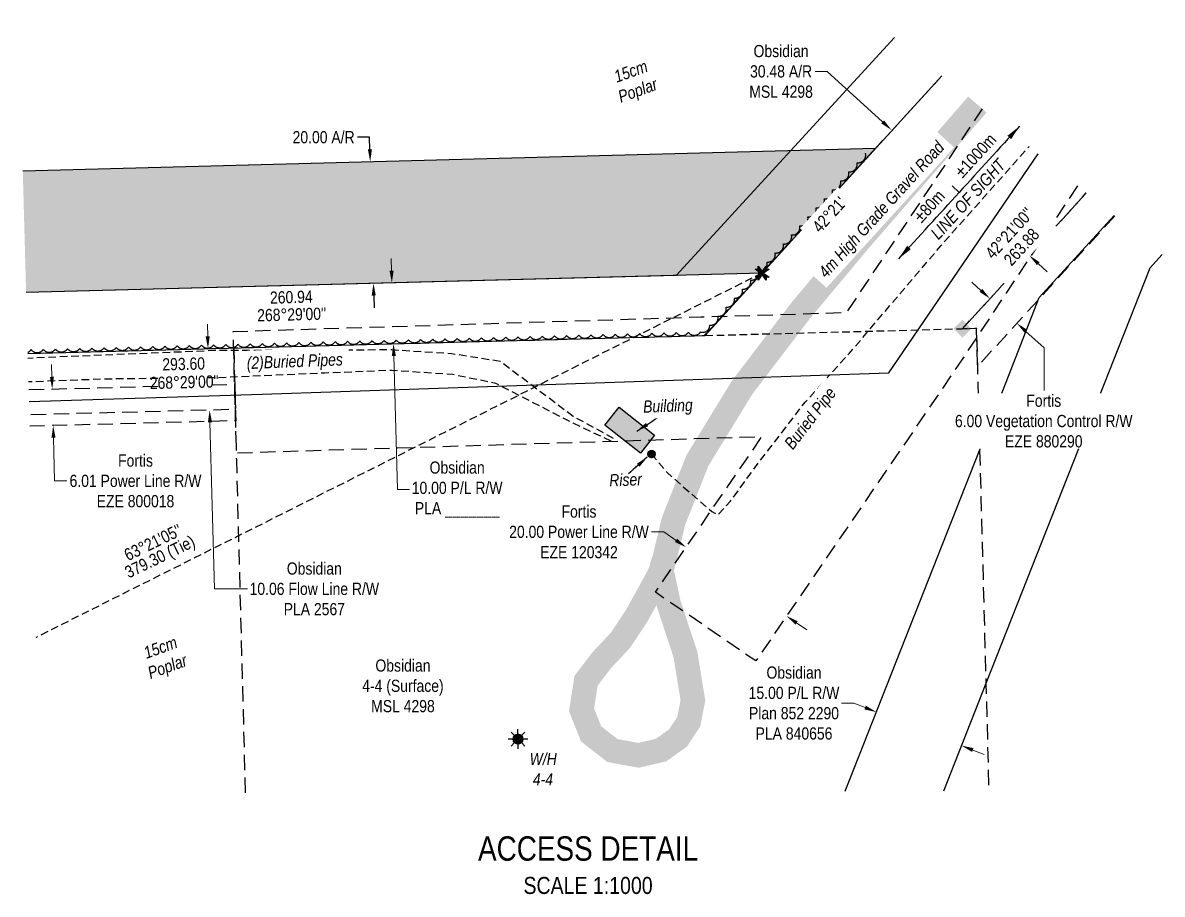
# Model space of a CAD drawing. Extents: x 624971 to 629645, y 5836724 to 5839392.
# Drawn here: x 628710 to 629645, y 5837194 to 5837909 of the extents above; entities that cross this region are included whole.
import ezdxf
from ezdxf.enums import TextEntityAlignment as Align

# ---------------------------------------------------------------- set-up
doc = ezdxf.new("R2010")
doc.units = 0
doc.header["$LTSCALE"] = 5
doc.header["$PDSIZE"] = 0.5
for name, pattern in [('0', [1, 1, 0]), ('foc-ACCESSROAD', [3.75, 2.5, -1.25]), ('foc-FLOWLINE', [3.75, 2.5, -1.25]), ('foc-TIELINE', [1.875, 1.25, -0.625]), ('foc-TRAV', [1.875, 1.25, -0.625]), ('UG_PIPE', [1.875, 1.25, -0.625])]:
    doc.linetypes.add(name, pattern=pattern)
doc.layers.get('Defpoints').update_dxf_attribs({"color": 9})
for name, color, linetype in [('AS-PIPE-UG', 44, 'UG_PIPE'), ('AS-PIPE-UG-T', 44, 'Continuous'), ('AS-POWER', 104, 'foc-POWER'), ('AS-ROADS', 254, 'Continuous'), ('AS-SYMBOL', 7, 'Continuous'), ('C-FLOWLINE', 13, 'foc-FLOWLINE'), ('C-RW', 13, 'Continuous'), ('C-WS', 13, 'foc-ACCESSROAD'), ('C-WS-S', 8, 'Continuous'), ('DETAIL-T', 7, 'Continuous'), ('F-EZE', 190, 'foc-FLOWLINE'), ('L-BD', 7, 'Continuous'), ('L-BD1', 253, 'Continuous'), ('L-MON', 1, 'Continuous'), ('L-TIE', 7, 'foc-TIELINE'), ('L-TIE-T', 7, 'Continuous'), ('L-TRAV', 7, 'foc-TRAV'), ('P-PROPOSED', 10, 'Continuous'), ('P-PROPOSED-H', 21, 'Continuous'), ('P-TXT', 4, 'Continuous'), ('T-BUSH', 110, '0'), ('T-BUSH-T', 110, 'Continuous')]:
    doc.layers.add(name, color=color, linetype=linetype)
doc.layers.add('AS-STRUCTURE', color=7, linetype='Continuous', lineweight=30, true_color=0x595959)
doc.layers.add('AS-STRUCTURE-H', color=7, linetype='Continuous', true_color=0xa8a8a8)
doc.layers.add('AS-STRUCTURE-T', color=7, linetype='Continuous', true_color=0x454545)
for name, color, linetype, lineweight in [('C-AR-T', 13, 'Continuous', 9), ('C-RW-T', 13, 'Continuous', 9), ('C-WS-T', 13, 'Continuous', 9), ('F-EZE-T', 190, 'Continuous', 9), ('T-TEXT', 48, 'Continuous', 18)]:
    doc.layers.add(name, color=color, linetype=linetype, lineweight=lineweight)
doc.styles.add('80', font='ARIALN.TTF', dxfattribs={"height": 10})
doc.styles.add('80CG', font='ARIALN.TTF', dxfattribs={"height": 10})
doc.styles.add('80L', font='ARIALN.TTF', dxfattribs={"height": 10})
doc.styles.add('80LS', font='ARIALNI.TTF', dxfattribs={"height": 10})
doc.styles.add('foc-LtypeFont', font='ARIALN.TTF', dxfattribs={"height": 7.35})
doc.linetypes.add('foc-POWER', pattern='A,6,-1,["P",foc-LtypeFont,S=0.2,R=0,X=-0.625,Y=-0.75],-1.24,4', length=12.24)
doc.dimstyles.new('COMPASS', dxfattribs={"dimscale": 5, "dimtxt": 10, "dimasz": 2.5, "dimexe": 0.2, "dimexo": 0.0625, "dimgap": 0.5, "dimtad": 0, "dimtih": 1, "dimtoh": 1, "dimzin": 0, "dimdsep": 46, "dimtxsty": '80', "dimcen": 0.1, "dimse1": 1, "dimse2": 1, "dimclrd": 256, "dimclrt": 256, "dimaunit": 1, "dimadec": 4, "dimazin": 0, "dimtfac": 0.06, "dimtofl": 0, "dimtmove": 0, "dimatfit": 1, "dimfxl": 0.2, "dimtolj": 1, "dimtzin": 0, "dimlwd": -1, "dimarcsym": 0})
doc.dimstyles.new('Compass 5 000', dxfattribs={"dimscale": 5, "dimtxt": 9, "dimasz": 2, "dimexe": 0.2, "dimexo": 0.0625, "dimgap": 0.5, "dimtad": 0, "dimtih": 1, "dimtoh": 1, "dimzin": 0, "dimdsep": 46, "dimtxsty": '80CG', "dimcen": 0.1, "dimse1": 1, "dimse2": 1, "dimclrd": 256, "dimclrt": 256, "dimaunit": 1, "dimadec": 4, "dimazin": 0, "dimtfac": 0.06, "dimtofl": 0, "dimtmove": 0, "dimatfit": 1, "dimfxl": 0.2, "dimtolj": 1, "dimtzin": 0, "dimlwd": -1, "dimarcsym": 0})

# ---------------------------------------------------------------- blocks, each defined once
blk = doc.blocks.new('*D808')
at = {"layer": 'C-AR-T', "transparency": 16777216}
for p, q in [((629370.12, 5837869.37), (629360.12, 5837869.37)), ((629415.56, 5837827.98), (629370.12, 5837869.37)), ((629543.36, 5837711.58), (629550.75, 5837704.85))]:
    blk.add_line(p, q, dxfattribs=at)
for points in [[(629416.68, 5837829.21), (629414.44, 5837826.75), (629422.95, 5837821.25)], [(629544.48, 5837712.81), (629542.24, 5837710.35), (629535.97, 5837718.31)]]:
    blk.add_solid(points, dxfattribs=at)
at = {"layer": 'Defpoints', "color": 0, "transparency": 16777216}
for p in [(629422.95, 5837821.25), (629410.43, 5837807.5), (629523.44, 5837704.56)]:
    blk.add_point(p, dxfattribs=at)
at = {"layer": 'C-AR-T', "transparency": 16777216, "insert": (629332.19, 5837869.37), "char_height": 10, "attachment_point": 5, "style": '80CG'}
blk.add_mtext('\\A1;Obsidian\\P30.48 A/R\\PMSL 4298', dxfattribs=at)
blk = doc.blocks.new('*D810')
at = {"layer": 'C-RW-T', "transparency": 16777216}
for p, q in [((629391.9, 5837350.79), (629381.9, 5837350.79)), ((629401.2, 5837347.12), (629391.9, 5837350.79)), ((629489.55, 5837312.27), (629498.85, 5837308.6))]:
    blk.add_line(p, q, dxfattribs=at)
for points in [[(629401.81, 5837348.67), (629400.59, 5837345.57), (629410.5, 5837343.45)], [(629490.16, 5837313.82), (629488.94, 5837310.72), (629480.25, 5837315.94)]]:
    blk.add_solid(points, dxfattribs=at)
at = {"layer": 'Defpoints', "color": 0, "transparency": 16777216}
for p in [(629410.5, 5837343.45), (629412.86, 5837349.43), (629482.6, 5837321.92)]:
    blk.add_point(p, dxfattribs=at)
at = {"layer": 'C-RW-T', "transparency": 16777216, "insert": (629342.81, 5837350.79), "char_height": 10, "attachment_point": 5, "style": '80CG'}
blk.add_mtext('\\A1;Obsidian\\P15.00 P/L R/W\\PPlan 852 2290\\PPLA 840656', dxfattribs=at)
blk = doc.blocks.new('*D812')
at = {"layer": 'Defpoints', "color": 0, "transparency": 16777216}
for p in [(629264.23, 5837493.35), (629346.7, 5837436.86), (629336.71, 5837422.27)]:
    blk.add_point(p, dxfattribs=at)
at = {"layer": 'F-EZE-T', "transparency": 16777216}
for p, q in [((629235.87, 5837491.34), (629225.87, 5837491.34)), ((629245.99, 5837484.41), (629235.87, 5837491.34)), ((629344.96, 5837416.62), (629353.21, 5837410.97))]:
    blk.add_line(p, q, dxfattribs=at)
for points in [[(629246.93, 5837485.79), (629245.05, 5837483.04), (629254.24, 5837478.76)], [(629345.9, 5837417.99), (629344.02, 5837415.24), (629336.71, 5837422.27)]]:
    blk.add_solid(points, dxfattribs=at)
at = {"layer": 'F-EZE-T', "transparency": 16777216, "insert": (629166.28, 5837491.34), "char_height": 10, "attachment_point": 5, "style": '80CG'}
blk.add_mtext('\\A1;Fortis\\P20.00 Power Line R/W\\PEZE 120342', dxfattribs=at)
blk = doc.blocks.new('*D813')
at = {"layer": 'Defpoints', "color": 0, "transparency": 16777216}
for p in [(628876.88, 5837612.48), (628734.62, 5837578.61), (628877.68, 5837582.41)]:
    blk.add_point(p, dxfattribs=at)
at = {"layer": 'F-EZE-T', "transparency": 16777216}
for p, q in [((628733.56, 5837618.67), (628733.29, 5837628.67)), ((628734.89, 5837568.61), (628735.83, 5837533.19)), ((628735.83, 5837533.19), (628745.83, 5837533.19))]:
    blk.add_line(p, q, dxfattribs=at)
for points in [[(628735.23, 5837618.72), (628731.89, 5837618.63), (628733.83, 5837608.68)], [(628736.56, 5837568.66), (628733.22, 5837568.57), (628734.62, 5837578.61)]]:
    blk.add_solid(points, dxfattribs=at)
at = {"layer": 'F-EZE-T', "transparency": 16777216, "insert": (628802.2, 5837533.19), "char_height": 10, "attachment_point": 5, "style": '80CG'}
blk.add_mtext('\\A1;Fortis\\P6.01 Power Line R/W\\PEZE 800018', dxfattribs=at)
blk = doc.blocks.new('*D815')
at = {"layer": 'Defpoints', "color": 0, "transparency": 16777216}
for p in [(628880.25, 5837792.32), (628882.89, 5837692.39), (628997.54, 5837695.42)]:
    blk.add_point(p, dxfattribs=at)
at = {"layer": 'P-TXT', "transparency": 16777216}
for p, q in [((628994.37, 5837815.34), (628984.37, 5837815.34)), ((628994.64, 5837805.34), (628994.37, 5837815.34)), ((628997.8, 5837685.42), (628998.06, 5837675.42))]:
    blk.add_line(p, q, dxfattribs=at)
for points in [[(628996.3, 5837805.39), (628992.97, 5837805.3), (628994.9, 5837795.35)], [(628999.47, 5837685.46), (628996.13, 5837685.38), (628997.54, 5837695.42)]]:
    blk.add_solid(points, dxfattribs=at)
at = {"layer": 'P-TXT', "transparency": 16777216, "insert": (628956.64, 5837815.34), "char_height": 10, "attachment_point": 5, "style": '80CG'}
blk.add_mtext('\\A1;20.00 A/R', dxfattribs=at)
blk = doc.blocks.new('RISER')
h = blk.add_hatch(color=255)
h.dxf.hatch_style = 1
edge = h.paths.add_edge_path()
edge.add_arc((0, 0), 0.7, 0, 360)
blk.add_hatch(color=13).paths.add_polyline_path([(0.58, -0.15), (-0.58, -0.15, 0.774597)])
at = {"color": 13}
blk.add_line((-0.58, -0.15), (0.58, -0.15), dxfattribs=at)
blk.add_circle((0, 0), 0.6, dxfattribs=at)
blk = doc.blocks.new('GAS')
h = blk.add_hatch(color=255)
h.dxf.hatch_style = 1
edge = h.paths.add_edge_path()
edge.add_arc((0, 0), 0.9, 0, 360)
for p, q in [((-0.81, 0), (-1.62, 0)), ((-0.57, 0.57), (-1.14, 1.14)), ((0, 0.81), (0, 1.62)), ((0.57, 0.57), (1.14, 1.14)), ((1.62, 0), (0.81, 0)), ((-0.57, -0.57), (-1.14, -1.14)), ((0, -0.81), (0, -1.62)), ((1.14, -1.14), (0.57, -0.57))]:
    blk.add_line(p, q)
blk.add_circle((0, 0), 0.8)
blk = doc.blocks.new('SMONA')
blk.add_hatch(color=255).paths.add_polyline_path([(0, -1.49), (1.49, 0), (0, 1.49), (-1.49, 0)])
blk = doc.blocks.new('SMONAA')
blk.add_blockref('SMONA', (0, 0))
blk = doc.blocks.new('SMONB')
at = {"color": 1}
blk.add_solid([(0, 1.2), (1.2, 0), (-1.2, 0), (0, -1.2)], dxfattribs=at)
blk = doc.blocks.new('SMONBB')
blk.add_blockref('SMONB', (0, 0))
blk = doc.blocks.new('SMONCC')
for name in ['SMONAA', 'SMONBB']:
    blk.add_blockref(name, (0, 0))
blk = doc.blocks.new('FDIBAR')
blk.add_blockref('SMONCC', (0, 0))
blk = doc.blocks.new('*D807')
at = {"layer": 'C-RW-T', "transparency": 16777216}
for p, q in [((629012.42, 5837705.81), (629012.15, 5837715.81)), ((629014.26, 5837635.85), (629017.16, 5837526.07)), ((629017.16, 5837526.07), (629027.16, 5837526.07))]:
    blk.add_line(p, q, dxfattribs=at)
for points in [[(629014.08, 5837705.86), (629010.75, 5837705.77), (629012.68, 5837695.82)], [(629015.93, 5837635.9), (629012.6, 5837635.81), (629014, 5837645.85)]]:
    blk.add_solid(points, dxfattribs=at)
at = {"layer": 'Defpoints', "color": 0, "transparency": 16777216}
for p in [(629012.68, 5837695.82), (629090.88, 5837697.88), (629092.19, 5837647.91)]:
    blk.add_point(p, dxfattribs=at)
at = {"layer": 'C-RW-T', "transparency": 16777216, "insert": (629066.25, 5837526.07), "char_height": 10, "attachment_point": 5, "style": '80CG'}
blk.add_mtext('\\A1;Obsidian\\P10.00 P/L R/W\\PPLA _______', dxfattribs=at)
blk = doc.blocks.new('TEMP')
h = blk.add_hatch(color=255)
h.dxf.hatch_style = 1
h.paths.add_polyline_path([(0, 0.25), (-0.67, 1.15), (-0.67, 0.67), (-1.15, 0.67), (-0.25, 0), (-1.15, -0.67), (-0.67, -0.67), (-0.67, -1.15), (0, -0.25), (0.67, -1.15), (0.67, -0.67), (1.15, -0.67), (0.25, 0), (1.15, 0.67), (0.67, 0.67), (0.67, 1.15)])
h.paths.add_polyline_path([(0.57, 0.85), (0.57, 0.57), (0.85, 0.57), (0.08, 0), (0.85, -0.57), (0.57, -0.57), (0.57, -0.85), (0, -0.08), (-0.57, -0.85), (-0.57, -0.57), (-0.85, -0.57), (-0.08, 0), (-0.85, 0.57), (-0.57, 0.57), (-0.57, 0.85), (0, 0.08)], flags=16)
h = blk.add_hatch(color=1)
h.dxf.hatch_style = 1
h.paths.add_polyline_path([(0, 0.08), (-0.57, 0.85), (-0.57, 0.57), (-0.85, 0.57), (-0.08, 0), (-0.85, -0.57), (-0.57, -0.57), (-0.57, -0.85), (0, -0.08), (0.57, -0.85), (0.57, -0.57), (0.85, -0.57), (0.08, 0), (0.85, 0.57), (0.57, 0.57), (0.57, 0.85)])
at = {"color": 1}
for p, q in [((-0.08, 0), (0.08, 0)), ((0, 0.08), (0, -0.08))]:
    blk.add_line(p, q, dxfattribs=at)
at = {"color": 255, "flags": 128}
blk.add_lwpolyline([(-0.25, 0), (-1.15, 0.67), (-0.67, 0.67), (-0.67, 1.15), (0, 0.25), (0.67, 1.15), (0.67, 0.67), (1.15, 0.67), (0.25, 0), (1.15, -0.67), (0.67, -0.67), (0.67, -1.15), (0, -0.25), (-0.67, -1.15), (-0.67, -0.67), (-1.15, -0.67)], close=True, dxfattribs=at)
at = {"color": 1, "flags": 128}
blk.add_lwpolyline([(-0.08, 0), (-0.85, 0.57), (-0.57, 0.57), (-0.57, 0.85), (0, 0.08), (0.57, 0.85), (0.57, 0.57), (0.85, 0.57), (0.08, 0), (0.85, -0.57), (0.57, -0.57), (0.57, -0.85), (0, -0.08), (-0.57, -0.85), (-0.57, -0.57), (-0.85, -0.57)], close=True, dxfattribs=at)

msp = doc.modelspace()

# ---------------------------------------------------------------- hatches: boundary and pattern name
at = {"layer": 'AS-ROADS'}
h = msp.add_hatch(color=256, dxfattribs=at)
h.dxf.hatch_style = 1
h.paths.add_polyline_path([(629230.035, 5837430.726), (629229.924, 5837431.25), (629228.893, 5837429.397), (629211.422, 5837439.118), (629214.867, 5837445.31), (629223.864, 5837462.064), (629226.2, 5837470.694), (629245.595, 5837465.827), (629244.157, 5837460.514), (629249.593, 5837434.873)])
at = {"layer": 'AS-STRUCTURE-H'}
h = msp.add_hatch(color=256, dxfattribs=at)
h.dxf.hatch_style = 1
h.paths.add_polyline_path([(629187.609, 5837578.9), (629199.234, 5837593.69), (629228.404, 5837570.64), (629216.664, 5837555.93)])
at = {"layer": 'P-PROPOSED-H'}
h = msp.add_hatch(color=256, dxfattribs=at)
h.dxf.hatch_style = 1
h.paths.add_polyline_path([(628709.669, 5837787.819), (628712.405, 5837687.892), (629316.655, 5837703.838), (629409.678, 5837806.293)])

# ---------------------------------------------------------------- linework, layer by layer
at = {"layer": 'AS-PIPE-UG', "flags": 128}
for points in [[(629225.874, 5837555.28), (629238.609, 5837540.045), (629275.214, 5837508.12), (629280.319, 5837505.34), (629290.454, 5837516.235), (629313.624, 5837548.11), (629352.024, 5837597.905), (629388.309, 5837638.105), (629463.374, 5837726.29), (629535.803, 5837807.749)], [(629194.619, 5837568.14), (629161.419, 5837586.22), (629101.554, 5837631.315), (629061.694, 5837637.61), (629012.564, 5837640.735), (628959.679, 5837640.61), (628868.019, 5837640.15), (628777.564, 5837636.565), (628713.888, 5837633.83)], [(629192.629, 5837565.825), (629159.389, 5837581.6), (629097.919, 5837613.275), (629062.514, 5837620.46), (629012.314, 5837623.955), (628957.539, 5837621.675), (628869.114, 5837617.82), (628776.384, 5837616.785), (628714.428, 5837614.46)]]:
    msp.add_lwpolyline(points, dxfattribs=at)
at = {"layer": 'AS-POWER', "flags": 128}
msp.add_lwpolyline([(628714.876, 5837598.401), (628906.174, 5837604.515), (629420.559, 5837621.96), (629543.17, 5837801.777)], dxfattribs=at)
at = {"layer": 'AS-ROADS', "const_width": 20, "flags": 128}
msp.add_lwpolyline([(629493.342, 5837842.17), (629397.149, 5837731.465), (629348.229, 5837672.96), (629299.894, 5837609.455), (629263.464, 5837549.81), (629243.909, 5837500.185), (629234.124, 5837459.64), (629239.814, 5837432.8), (629253.694, 5837390.63), (629259.814, 5837353.08), (629256.434, 5837335.61), (629247.679, 5837322.215), (629233.654, 5837312.22), (629215.199, 5837307.94), (629193.854, 5837311.795), (629176.254, 5837325.48), (629168.359, 5837345.395), (629172.129, 5837369.27), (629184.969, 5837386.01), (629200.329, 5837402.4), (629213.054, 5837421.49), (629223.639, 5837440.515), (629233.214, 5837458.345), (629235.899, 5837468.265)], dxfattribs=at)
at = {"layer": 'AS-STRUCTURE', "flags": 128}
msp.add_lwpolyline([(629187.609, 5837578.9), (629199.234, 5837593.69), (629228.404, 5837570.64), (629216.664, 5837555.93)], close=True, dxfattribs=at)
at = {"layer": 'C-AR-T'}
for p, q in [((628861.459, 5837651.822), (628861.196, 5837661.815)), ((628863.317, 5837581.348), (628866.923, 5837444.545)), ((628866.923, 5837444.545), (628894.027, 5837444.545))]:
    msp.add_line(p, q, dxfattribs=at)
for points in [[(628863.125, 5837651.866), (628859.794, 5837651.778), (628861.722, 5837641.829)], [(628864.982, 5837581.392), (628861.651, 5837581.304), (628863.053, 5837591.341)]]:
    msp.add_solid(points, dxfattribs=at)
at = {"layer": 'C-FLOWLINE', "flags": 128}
msp.add_lwpolyline([(628713.773, 5837637.929), (628882.845, 5837642.386), (628883.782, 5837607.264), (628884.189, 5837591.901), (628715.182, 5837587.408)], dxfattribs=at)
at = {"layer": 'C-RW', "flags": 128}
for points in [[(629425.342, 5837897.295), (629246.134, 5837701.977), (628712.405, 5837687.892)], [(628713.773, 5837637.929), (629269.944, 5837652.59), (629464.241, 5837865.761)]]:
    msp.add_lwpolyline(points, dxfattribs=at)
at = {"layer": 'C-RW'}
for points in [[(629384.839, 5837278.399), (629495.224, 5837558.224), (629544.119, 5837683.779), (629605.653, 5837751.125)], [(629645.091, 5837719.154), (629634.892, 5837707.976), (629500.353, 5837366.912), (629465.52, 5837278.609)]]:
    msp.add_lwpolyline(points, dxfattribs=at)
at = {"layer": 'C-WS', "flags": 128}
for points in [[(628892.593, 5837277.114), (628885.285, 5837550.546), (628884.582, 5837577.198), (628884.189, 5837591.901), (628883.782, 5837607.264), (628882.845, 5837642.386), (629269.166, 5837652.519), (629278.502, 5837662.741), (629464.241, 5837865.761)], [(629582.785, 5837769.663), (629481.164, 5837658.18), (629492.599, 5837658.487), (629493.332, 5837628.208), (629495.224, 5837558.224), (629500.353, 5837366.912), (629502.718, 5837278.706)]]:
    msp.add_lwpolyline(points, dxfattribs=at)
at = {"layer": 'F-EZE', "flags": 128}
for points in [[(629575.504, 5837775.565), (629481.132, 5837633.42), (629440.089, 5837573.19), (629311.452, 5837385.392), (629228.979, 5837441.885), (629316.294, 5837569.352), (628885.141, 5837555.994), (628882.484, 5837655.922), (629266.312, 5837667.816), (629386.288, 5837671.535), (629497.568, 5837838.745)], [(629606.121, 5837750.746), (629493.414, 5837627.102), (629492.599, 5837658.487), (629481.164, 5837658.18), (629582.785, 5837769.663)], [(628714.603, 5837608.163), (628883.638, 5837612.659), (628884.438, 5837582.594), (628715.442, 5837578.1)]]:
    msp.add_lwpolyline(points, dxfattribs=at)
at = {"layer": 'F-EZE-T'}
msp.add_line((629533.234, 5837655.947), (629548.08, 5837642.415), dxfattribs=at)
msp.add_solid([(629534.357, 5837657.178), (629532.112, 5837654.716), (629525.847, 5837662.681)], dxfattribs=at)
at = {"layer": 'L-TRAV'}
msp.add_line((629269.944, 5837652.59), (629481.164, 5837658.18), dxfattribs=at)
at = {"layer": 'P-PROPOSED', "flags": 128}
msp.add_lwpolyline([(628709.669, 5837787.819), (629409.678, 5837806.293), (629316.655, 5837703.838), (628712.405, 5837687.892)], dxfattribs=at)
at = {"layer": 'T-BUSH', "flags": 128}
msp.add_lwpolyline([(628713.751, 5837638.736, 0.1474581), (628716.46, 5837640.988, 0.5205671), (628726.453, 5837641.251, 0.5205671), (628736.446, 5837641.515, 0.5205671), (628746.439, 5837641.779, 0.5205671), (628756.432, 5837642.042, 0.5205671), (628766.425, 5837642.306, 0.5205671), (628776.418, 5837642.57, 0.5205671), (628786.411, 5837642.833, 0.5205671), (628796.404, 5837643.097, 0.5205671), (628806.397, 5837643.36, 0.5205671), (628816.39, 5837643.624, 0.5205671), (628826.383, 5837643.888, 0.5205671), (628836.376, 5837644.151, 0.5205671), (628846.369, 5837644.415, 0.5205671), (628856.362, 5837644.679, 0.5205671), (628866.355, 5837644.942, 0.5205671), (628876.348, 5837645.206, 0.5205671), (628886.341, 5837645.47, 0.5205671), (628896.334, 5837645.733, 0.5205671), (628906.327, 5837645.997, 0.5205671), (628916.32, 5837646.26, 0.5205671), (628926.313, 5837646.524, 0.5205671), (628936.306, 5837646.788, 0.5205671), (628946.299, 5837647.051, 0.5205671), (628956.292, 5837647.315, 0.5205671), (628966.285, 5837647.579, 0.5205671), (628976.278, 5837647.842, 0.5205671), (628986.271, 5837648.106, 0.5205671), (628996.264, 5837648.369, 0.5205671), (629006.257, 5837648.633, 0.5205671), (629016.25, 5837648.897, 0.5205671), (629026.243, 5837649.16, 0.5205671), (629036.236, 5837649.424, 0.5205671), (629046.229, 5837649.688, 0.5205671), (629056.222, 5837649.951, 0.5205671), (629066.215, 5837650.215, 0.5205671), (629076.208, 5837650.479, 0.5205671), (629086.201, 5837650.742, 0.5205671), (629096.194, 5837651.006, 0.5205671), (629106.187, 5837651.269, 0.5205671), (629116.18, 5837651.533, 0.5205671), (629126.173, 5837651.797, 0.5205671), (629136.166, 5837652.06, 0.5205671), (629146.159, 5837652.324, 0.5205671), (629156.152, 5837652.588, 0.5205671), (629166.145, 5837652.851, 0.5205671), (629176.138, 5837653.115, 0.5205671), (629186.131, 5837653.378, 0.5205671), (629196.124, 5837653.642, 0.5205671), (629206.117, 5837653.906, 0.5205671), (629216.11, 5837654.169, 0.5205671), (629226.103, 5837654.433, 0.5205671), (629236.096, 5837654.697, 0.5205671), (629246.089, 5837654.96, 0.5205671), (629256.082, 5837655.224, 0.5205671), (629266.075, 5837655.488, 0.5205671), (629273.613, 5837661.1, 0.5205671), (629280.327, 5837668.506, 0.5205671), (629287.042, 5837675.912, 0.5205671), (629293.757, 5837683.317, 0.5205671), (629300.472, 5837690.723, 0.5205671), (629307.186, 5837698.128, 0.5205671), (629313.901, 5837705.534, 0.5205671), (629320.616, 5837712.939, 0.5205671), (629327.33, 5837720.345, 0.5205671), (629334.045, 5837727.751, 0.5205671), (629340.76, 5837735.156, 0.5205671), (629347.475, 5837742.562, 0.5205671), (629354.189, 5837749.967, 0.5205671), (629360.904, 5837757.373, 0.5205671), (629367.619, 5837764.778, 0.5205671), (629374.333, 5837772.184, 0.5205671), (629381.048, 5837779.589, 0.5205671), (629387.763, 5837786.995, 0.5205671), (629394.478, 5837794.401, 0.5205671), (629401.563, 5837802.214)], format="xyb", dxfattribs=at)

# ---------------------------------------------------------------- block references
at = {"layer": 'AS-SYMBOL', "xscale": 4.998243250000001, "yscale": 4.998243250000001, "zscale": 4.998243250000001}
msp.add_blockref('RISER', (629225.879, 5837555.26), dxfattribs=at)
at = {"layer": 'C-WS-S', "xscale": 4.998243250000009, "yscale": 4.998243250000009, "zscale": 4.998243250000009}
msp.add_blockref('GAS', (629116.216, 5837321.241), dxfattribs=at)
at = {"layer": 'L-MON', "color": 3}
for name, p, xscale, yscale, zscale in [('TEMP', (629316.642, 5837703.838), 4.99824325, 4.99824325, 4.99824325), ('FDIBAR', (629481.164, 5837658.18), 5.000000000000008, 5.000000000000008, 5.000000000000008)]:
    msp.add_blockref(name, p, dxfattribs=dict(at, xscale=xscale, yscale=yscale, zscale=zscale))

# ---------------------------------------------------------------- texts
at = {"layer": 'C-AR-T', "insert": (628949.008, 5837444.545), "char_height": 9.99649, "attachment_point": 5, "style": '80CG'}
msp.add_mtext('\\A1;Obsidian\\P10.06 Flow Line R/W\\PPLA 2567', dxfattribs=at)
at = {"layer": 'C-WS-T', "insert": (629021.764, 5837364.924), "char_height": 9.99649, "attachment_point": 5, "style": '80CG'}
msp.add_mtext('\\A1;Obsidian\\P4-4 (Surface)\\PMSL 4298', dxfattribs=at)
at = {"layer": 'C-WS-T', "insert": (629125.68, 5837309.913), "char_height": 9.99649, "attachment_point": 1, "style": '80L'}
msp.add_mtext_dynamic_manual_height_columns('\\pi0.10829;{\\fArial Narrow|b0|i1|c0|p34;W/H\\P\\pi2.7677;4-4}', width=21.40969, gutter_width=49.976, heights=[0], dxfattribs=at)
at = {"layer": 'DETAIL-T', "color": 3, "insert": (629173.736, 5837217.666), "char_height": 19.99297, "width": 217.03186, "attachment_point": 5, "style": '80CG'}
msp.add_mtext('ACCESS DETAIL\\P{\\H0.7x;SCALE 1:1000}', dxfattribs=at)
at = {"layer": 'L-BD', "style": '80L'}
for s, height, p in [('260.94', 9.9965, (628930.121, 5837684.138)), ("268°29'00''", 9.99649, (628930.498, 5837669.898))]:
    msp.add_text(s, height=height, rotation=1.5149, dxfattribs=at).set_placement(p, align=Align.MIDDLE)
at = {"layer": 'L-TIE-T', "style": '80L'}
for s, height, p in [("63°21'05''", 9.9965, (628816.522, 5837482.717)), ('379.30 (Tie)', 9.99649, (628822.738, 5837469.9))]:
    msp.add_text(s, height=height, rotation=25.8715, dxfattribs=at).set_placement(p, align=Align.MIDDLE)
at = {"layer": 'T-BUSH-T', "char_height": 9.9965, "width": 34.19439, "attachment_point": 2, "rotation": 20, "style": '80LS'}
for insert in [(629207.079, 5837874.261), (628820.935, 5837401.224)]:
    msp.add_mtext('15cm \\PPoplar', dxfattribs=dict(at, insert=insert))

# ---------------------------------------------------------------- dimensions: what is measured, and where the dimension line sits
at = {"layer": 'C-RW-T'}
dim = msp.add_linear_dim(base=(629012.682, 5837695.816), p1=(629092.195, 5837647.915), p2=(629090.876, 5837697.88), angle=91.511689, text='Obsidian\\P10.00 P/L R/W\\PPLA _______', dimstyle='Compass 5 000', dxfattribs=at)
dim.commit()
dim.dimension.update_dxf_attribs({"geometry": '*D807', "text_midpoint": (629066.247, 5837526.075), "dimtype": 161})
at = {"layer": 'C-RW-T', "color": 6}
dim = msp.add_linear_dim(base=(629410.502, 5837343.455), p1=(629482.604, 5837321.918), p2=(629412.86, 5837349.431), angle=158.47188, text='Obsidian\\P15.00 P/L R/W\\PPlan 852 2290\\PPLA 840656', dimstyle='Compass 5 000', dxfattribs=at)
dim.commit()
dim.dimension.update_dxf_attribs({"geometry": '*D810', "text_midpoint": (629342.812, 5837350.794), "dimtype": 161})
at = {"layer": 'P-TXT', "color": 6}
dim = msp.add_linear_dim(base=(628997.537, 5837695.416), p1=(628880.248, 5837792.321), p2=(628882.885, 5837692.391), angle=271.511689, text='20.00 A/R', dimstyle='Compass 5 000', dxfattribs=at)
dim.commit()
dim.dimension.update_dxf_attribs({"geometry": '*D815', "text_midpoint": (628956.637, 5837815.34), "dimtype": 161})

# ---------------------------------------------------------------- leaders
at = {"layer": 'AS-STRUCTURE-T', "path_type": 1}
msp.add_leader([(629213.734, 5837574.077), (629233.305, 5837586.65)], dimstyle='Compass 5 000', override={"dimgap": 0.5, "dimtad": 0}, dxfattribs=at)

# ---------------------------------------------------------------- next in the draw order: texts
at = {"layer": 'AS-PIPE-UG-T', "char_height": 9.99649, "attachment_point": 2, "style": '80LS', "bg_fill": 2}
for s, insert, width, rotation in [('(2)Buried Pipes', (628932.729, 5837636.545), 78.99447, 2.269614), ('Buried Pipe', (629352.075, 5837587.775), 59.01514, 52.361964)]:
    msp.add_mtext(s, dxfattribs=dict(at, insert=insert, width=width, rotation=rotation))
at = {"layer": 'AS-STRUCTURE-T', "insert": (629239.071, 5837599.922), "char_height": 9.9965, "width": 40.81553, "attachment_point": 2, "rotation": 2.269614, "style": '80LS', "bg_fill": 2}
msp.add_mtext('Building', dxfattribs=at)
at = {"layer": 'F-EZE-T', "insert": (629547.834, 5837582.315), "char_height": 9.99649, "attachment_point": 5, "style": '80CG', "bg_fill": 3, "box_fill_scale": 1.1, "bg_fill_color": 256, "bg_fill_true_color": 13158600, "bg_fill_transparency": 0}
msp.add_mtext('\\A1;Fortis\\P6.00 Vegetation Control R/W\\PEZE 880290', dxfattribs=at)
at = {"layer": 'L-BD', "insert": (629514.776, 5837738.795), "char_height": 9.99649, "width": 53.10316, "attachment_point": 2, "rotation": 47.582114, "line_spacing_factor": 0.9, "style": '80L', "bg_fill": 2}
msp.add_mtext(" 42°21'00''\\P263.88", dxfattribs=at)
at = {"layer": 'L-BD1', "color": 6, "insert": (628841.603, 5837634.274), "char_height": 9.99649, "width": 34.58307, "attachment_point": 2, "rotation": 1.5099, "line_spacing_factor": 0.9, "style": '80L', "bg_fill": 3, "box_fill_scale": 1.15, "bg_fill_color": 256, "bg_fill_transparency": 0}
msp.add_mtext('293.60 268°29\'00"', dxfattribs=at)

# ---------------------------------------------------------------- next in the draw order: linework, layer by layer
at = {"layer": 'F-EZE-T'}
for p, q in [((629496.295, 5837689.618), (629488.908, 5837696.353)), ((629548.08, 5837642.415), (629548.08, 5837607.308))]:
    msp.add_line(p, q, dxfattribs=at)
msp.add_solid([(629497.418, 5837690.85), (629495.173, 5837688.387), (629503.683, 5837682.884)], dxfattribs=at)

# ---------------------------------------------------------------- next in the draw order: dimensions: what is measured, and where the dimension line sits
at = {"layer": 'C-AR-T', "color": 6}
dim = msp.add_linear_dim(base=(629422.952, 5837821.245), p1=(629523.444, 5837704.563), p2=(629410.429, 5837807.495), angle=137.673212, text='Obsidian\\P30.48 A/R\\PMSL 4298', dimstyle='Compass 5 000', dxfattribs=at)
dim.commit()
dim.dimension.update_dxf_attribs({"geometry": '*D808', "text_midpoint": (629332.192, 5837869.366), "dimtype": 161})
at = {"layer": 'F-EZE-T', "color": 6}
for base, p1, p2, angle, text, picture, middle in [((628734.625, 5837578.61), (628876.88, 5837612.479), (628877.679, 5837582.414), 271.523196, 'Fortis\\P6.01 Power Line R/W\\PEZE 800018', '*D813', (628802.197, 5837533.192)), ((629336.712, 5837422.27), (629264.232, 5837493.349), (629346.704, 5837436.857), 325.589964, 'Fortis\\P20.00 Power Line R/W\\PEZE 120342', '*D812', (629166.276, 5837491.344))]:
    dim = msp.add_linear_dim(base=base, p1=p1, p2=p2, angle=angle, text=text, dimstyle='Compass 5 000', dxfattribs=at)
    dim.commit()
    dim.dimension.update_dxf_attribs({"geometry": picture, "text_midpoint": middle, "dimtype": 161})

# ---------------------------------------------------------------- next in the draw order: texts
at = {"layer": 'T-TEXT', "attachment_point": 2, "style": '80LS', "bg_fill": 2}
for s, insert, char_height, width, rotation in [('4m High Grade Gravel Road', (629410.737, 5837759.483), 9.99649, 145.78546, 47.720828), ('Riser', (629204.299, 5837539.153), 9.9965, 27.81192, 2.269614)]:
    msp.add_mtext(s, dxfattribs=dict(at, insert=insert, char_height=char_height, width=width, rotation=rotation))

# ---------------------------------------------------------------- next in the draw order: linework, layer by layer
msp.add_line((629478.365, 5837770.023), (629472.539, 5837775.334))
at = {"layer": 'L-TIE'}
msp.add_line((629316.642, 5837703.838), (628720.28, 5837404.566), dxfattribs=at)

# ---------------------------------------------------------------- next in the draw order: texts
at = {"char_height": 10, "rotation": 47.649546, "style": '80'}
for s, insert, width, attachment_point in [('%%P1000m', (629477.345, 5837784.484), 42.11121, 4), ('\\pi6.3759;{\\fArial Narrow|b0|i1|c0|p34;LINE OF SIGH\\T1.55;T}', (629449.785, 5837732.626), 99.34793, 1), ('%%P80m', (629463.872, 5837769.703), 42.11121, 6)]:
    msp.add_mtext(s, dxfattribs=dict(at, insert=insert, width=width, attachment_point=attachment_point))
at = {"layer": 'L-BD', "insert": (629367.062, 5837754.119), "char_height": 9.9965, "width": 35.97412, "attachment_point": 2, "rotation": 47.582114, "line_spacing_factor": 0.9, "style": '80L', "bg_fill": 2}
msp.add_mtext(" 42°21'", dxfattribs=at)

# ---------------------------------------------------------------- next in the draw order: leaders
at = {"path_type": 1}
for points in [[(629527.949, 5837824.419), (629478.365, 5837770.023)], [(629428.781, 5837715.627), (629478.365, 5837770.023)]]:
    msp.add_leader(points, dimstyle='COMPASS', override={"dimgap": 0.5, "dimtad": 0}, dxfattribs=at)
at = {"layer": 'T-TEXT', "color": 6, "path_type": 1}
msp.add_leader([(629222.376, 5837552.704), (629206.922, 5837539.062)], dimstyle='Compass 5 000', override={"dimgap": 0.5, "dimtad": 0}, dxfattribs=at)

doc.saveas('drawing.dxf')
